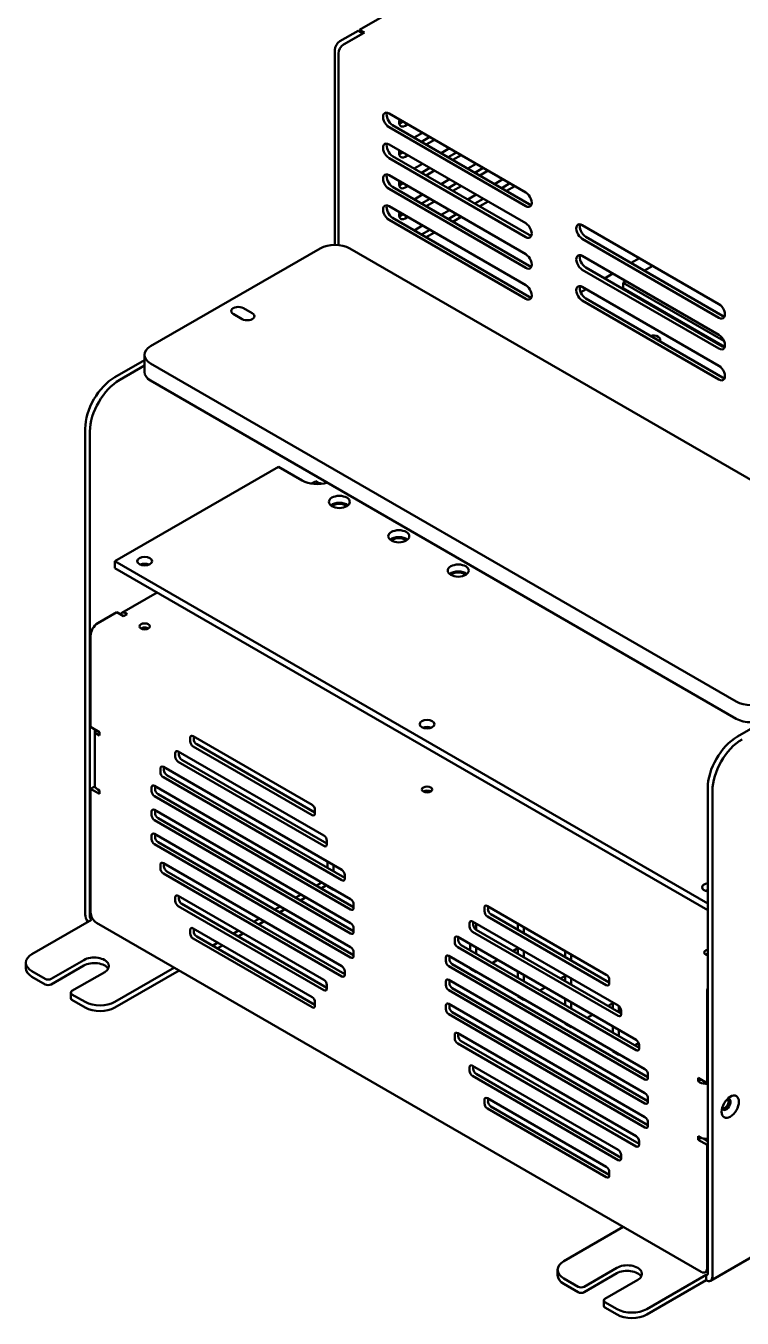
# Model space of a CAD drawing. Header units: millimetres. Extents: x 2121 to 4904, y 892 to 1933.
# Drawn here: x 2893.3 to 3021.1, y 1488.9 to 1719.4 of the extents above; entities that cross this region are included whole.
import ezdxf

# ---------------------------------------------------------------- set-up
doc = ezdxf.new("R2010")
doc.units = ezdxf.units.MM
doc.header["$LTSCALE"] = 1.8
doc.layers.add('외형선(ISO)', color=7, linetype='Continuous', lineweight=50)

msp = doc.modelspace()

# ---------------------------------------------------------------- linework, layer by layer
at = {"layer": '외형선(ISO)', "color": 7}
for p, q in [((2952.865, 1718.642), (2958.169, 1721.704)), ((2952.6, 1718.489), (2949.365, 1716.621)), ((2950.002, 1716.009), (2953.714, 1718.152)), ((2950.214, 1716.131), (2953.449, 1717.999)), ((2953.449, 1717.999), (2952.6, 1718.489)), ((2953.714, 1718.152), (2952.865, 1718.642)), ((2952.865, 1718.642), (2952.865, 1718.336)), ((2948.464, 1680.298), (2948.464, 1715.059)), ((2949.1, 1680.267), (2949.1, 1714.447)), ((2958.116, 1703.731), (2982.511, 1689.646)), ((2982.511, 1687.196), (2958.116, 1701.281)), ((2958.752, 1701.648), (2983.147, 1687.564)), ((2960.131, 1702.016), (2960.608, 1702.291)), ((2961.457, 1701.802), (2960.979, 1701.526)), ((2962.623, 1699.413), (2964.108, 1700.271)), ((2963.896, 1698.678), (2965.381, 1699.536)), ((2966.23, 1699.046), (2964.745, 1698.189)), ((2958.116, 1698.219), (2982.511, 1684.135)), ((2960.131, 1696.505), (2960.608, 1696.78)), ((2967.396, 1696.658), (2968.881, 1697.515)), ((2968.669, 1695.923), (2970.154, 1696.78)), ((2982.511, 1681.685), (2958.116, 1695.77)), ((2958.752, 1696.137), (2983.147, 1682.053)), ((2961.457, 1696.29), (2960.979, 1696.015)), ((2962.623, 1693.902), (2964.108, 1694.759)), ((2971.003, 1696.29), (2969.518, 1695.433)), ((2972.169, 1693.902), (2973.654, 1694.759)), ((2958.116, 1692.708), (2982.511, 1678.623)), ((2963.896, 1693.167), (2965.381, 1694.024)), ((2966.23, 1693.535), (2964.745, 1692.677)), ((2967.396, 1691.146), (2968.881, 1692.004)), ((2973.442, 1693.167), (2974.927, 1694.024)), ((2975.776, 1693.535), (2974.291, 1692.677)), ((2976.942, 1691.146), (2978.427, 1692.004)), ((2982.511, 1676.174), (2958.116, 1690.258)), ((2958.752, 1690.626), (2983.147, 1676.541)), ((2960.131, 1690.993), (2960.608, 1691.269)), ((2961.457, 1690.779), (2960.979, 1690.503)), ((2968.669, 1690.411), (2970.154, 1691.269)), ((2971.003, 1690.779), (2969.518, 1689.922)), ((2978.215, 1690.411), (2979.7, 1691.269)), ((2980.549, 1690.779), (2979.064, 1689.922)), ((2962.623, 1688.391), (2964.108, 1689.248)), ((2963.896, 1687.656), (2965.381, 1688.513)), ((2966.23, 1688.023), (2964.745, 1687.166)), ((2972.169, 1688.391), (2973.654, 1689.248)), ((2973.442, 1687.656), (2974.927, 1688.513)), ((2975.776, 1688.023), (2974.291, 1687.166)), ((2958.116, 1687.196), (2982.511, 1673.112)), ((2958.752, 1685.114), (2983.147, 1671.03)), ((2960.131, 1685.482), (2960.608, 1685.757)), ((2961.457, 1685.267), (2960.979, 1684.992)), ((2967.396, 1685.635), (2968.881, 1686.492)), ((2968.669, 1684.9), (2970.154, 1685.757)), ((2971.003, 1685.267), (2969.518, 1684.41)), ((2982.511, 1670.662), (2958.116, 1684.747)), ((2962.623, 1682.879), (2964.108, 1683.737)), ((2963.896, 1682.144), (2965.381, 1683.002)), ((2992.587, 1683.828), (3016.982, 1669.744)), ((2966.23, 1682.512), (2964.745, 1681.654)), ((3016.982, 1667.294), (2992.587, 1681.379)), ((2993.223, 1681.746), (3017.619, 1667.662)), ((2915.583, 1662.212), (2945.812, 1679.664)), ((2951.115, 1679.664), (3055.59, 1619.346)), ((2992.587, 1678.317), (3016.982, 1664.232)), ((3016.982, 1661.783), (2992.587, 1675.868)), ((2993.223, 1676.235), (3017.619, 1662.15)), ((3001.337, 1677.062), (3002.822, 1677.919)), ((3003.671, 1675.714), (3005.156, 1676.572)), ((2996.565, 1674.306), (2998.049, 1675.163)), ((2999.906, 1673.541), (3000.383, 1673.816)), ((3017.868, 1663.17), (2999.906, 1673.541)), ((2999.906, 1672.561), (2999.906, 1673.541)), ((2992.311, 1671.85), (2993.276, 1672.408)), ((2992.587, 1672.806), (3016.982, 1658.721)), ((2999.906, 1672.561), (3018.009, 1662.109)), ((2932.129, 1669.009), (2933.72, 1668.09)), ((3016.982, 1656.272), (2992.587, 1670.356)), ((2993.223, 1670.724), (3017.619, 1656.639)), ((2931.917, 1667.049), (2930.326, 1667.968)), ((2909.219, 1656.7), (2914.485, 1659.74)), ((2914.485, 1660.681), (2914.485, 1657.619)), ((2914.485, 1658.761), (2910.068, 1656.21)), ((3020.058, 1598.831), (2915.583, 1659.15)), ((2915.583, 1656.088), (3020.058, 1595.769)), ((2903.916, 1647.515), (2903.916, 1560.864)), ((2904.764, 1647.025), (2904.764, 1560.374)), ((2909.219, 1623.877), (2938.387, 1640.717)), ((2938.387, 1640.717), (2942.63, 1638.268)), ((2945.016, 1638.115), (2944.311, 1637.708)), ((2909.219, 1622.652), (2909.219, 1623.877)), ((3014.967, 1562.824), (2909.219, 1623.877)), ((2909.219, 1622.652), (3014.967, 1561.599)), ((2916.748, 1618.306), (2910.438, 1614.663)), ((2906.143, 1612.793), (2909.537, 1614.753)), ((2910.757, 1614.049), (2909.537, 1614.753)), ((2911.394, 1614.416), (2910.757, 1614.049)), ((2911.075, 1614.6), (2911.394, 1614.416)), ((2904.87, 1594.3), (2904.87, 1610.589)), ((3020.27, 1592.585), (3027.377, 1596.688)), ((2904.87, 1594.3), (2906.461, 1593.381)), ((2905.616, 1593.687), (2905.616, 1583.889)), ((2906.461, 1592.769), (2906.143, 1592.952)), ((2906.461, 1593.381), (2906.461, 1592.769)), ((2922.636, 1591.758), (2922.636, 1592.371)), ((2923.167, 1592.677), (2944.38, 1580.429)), ((2944.38, 1578.592), (2923.167, 1590.84)), ((2923.273, 1592.616), (2923.273, 1592.126)), ((2923.803, 1591.207), (2944.91, 1579.021)), ((2919.985, 1589.003), (2919.985, 1589.615)), ((2920.515, 1589.921), (2946.501, 1574.918)), ((2920.621, 1589.86), (2920.621, 1589.37)), ((2921.152, 1588.451), (2947.032, 1573.51)), ((3015.489, 1495.538), (3176.126, 1588.282)), ((2917.333, 1586.247), (2917.333, 1586.859)), ((2917.864, 1587.165), (2949.683, 1568.794)), ((2917.97, 1587.104), (2917.97, 1586.614)), ((2946.501, 1573.081), (2920.515, 1588.084)), ((2904.87, 1583.277), (2905.507, 1583.644)), ((2905.507, 1583.644), (2905.741, 1583.509)), ((2916.273, 1583.797), (2951.274, 1563.589)), ((2916.379, 1583.736), (2916.379, 1583.246)), ((2949.683, 1566.957), (2917.864, 1585.328)), ((2918.5, 1585.696), (2950.214, 1567.386)), ((2904.87, 1561.231), (2904.87, 1583.277)), ((2906.461, 1582.358), (2904.87, 1583.277)), ((2906.143, 1583.154), (2906.461, 1582.971)), ((2906.461, 1582.971), (2906.461, 1582.358)), ((2915.742, 1582.879), (2915.742, 1583.491)), ((2951.274, 1561.752), (2916.273, 1581.96)), ((2916.909, 1582.328), (2951.805, 1562.181)), ((2965.169, 1582.929), (2965.169, 1582.644)), ((3014.967, 1496.749), (3014.967, 1583.399)), ((3015.815, 1496.259), (3015.815, 1582.909)), ((2915.742, 1578.592), (2915.742, 1579.205)), ((2916.273, 1579.511), (2951.274, 1559.302)), ((2916.379, 1579.45), (2916.379, 1578.96)), ((2944.91, 1579.511), (2944.91, 1578.898)), ((2951.274, 1557.465), (2916.273, 1577.674)), ((2916.909, 1578.041), (2951.805, 1557.894)), ((2915.742, 1574.306), (2915.742, 1574.918)), ((2916.273, 1575.224), (2951.274, 1555.016)), ((2916.379, 1575.163), (2916.379, 1574.673)), ((2951.274, 1553.179), (2916.273, 1573.387)), ((2916.909, 1573.754), (2951.805, 1553.607)), ((2947.032, 1573.999), (2947.032, 1573.387)), ((2917.333, 1569.1), (2917.333, 1569.713)), ((2917.864, 1570.019), (2949.683, 1551.648)), ((2917.97, 1569.958), (2917.97, 1569.468)), ((2947.138, 1570.264), (2947.138, 1569.162)), ((2949.683, 1549.811), (2917.864, 1568.182)), ((2918.5, 1568.549), (2950.214, 1550.239)), ((2948.198, 1569.652), (2948.198, 1568.549)), ((2950.214, 1567.876), (2950.214, 1567.263)), ((2946.13, 1566.559), (2945.176, 1566.008)), ((2946.024, 1565.518), (2946.979, 1566.069)), ((2947.138, 1565.977), (2947.138, 1565.855)), ((2947.138, 1565.855), (2948.198, 1565.242)), ((2948.198, 1565.365), (2948.198, 1565.242)), ((2948.198, 1565.242), (2948.304, 1565.304)), ((2919.985, 1563.283), (2919.985, 1563.895)), ((2920.515, 1564.201), (2946.501, 1549.198)), ((2920.621, 1564.14), (2920.621, 1563.65)), ((2942.418, 1564.416), (2941.463, 1563.865)), ((2942.312, 1563.375), (2943.266, 1563.926)), ((2946.501, 1547.361), (2920.515, 1562.364)), ((2921.152, 1562.732), (2947.032, 1547.79)), ((2938.706, 1562.272), (2937.751, 1561.721)), ((2938.599, 1561.231), (2939.554, 1561.783)), ((2951.805, 1562.671), (2951.805, 1562.058)), ((2975.139, 1561.446), (2975.139, 1562.058)), ((2975.67, 1562.364), (2996.883, 1550.117)), ((2996.883, 1548.28), (2975.67, 1560.527)), ((2975.776, 1562.303), (2975.776, 1561.813)), ((2976.306, 1560.895), (2997.413, 1548.708)), ((2894.423, 1553.791), (2905.03, 1559.915)), ((3013.8, 1497.116), (2905.931, 1559.394)), ((2923.167, 1558.384), (2944.38, 1546.136)), ((2923.273, 1558.323), (2923.273, 1557.833)), ((2934.993, 1560.129), (2934.039, 1559.578)), ((2934.887, 1559.088), (2935.842, 1559.639)), ((2951.805, 1558.384), (2951.805, 1557.772)), ((2972.488, 1558.69), (2972.488, 1559.302)), ((2973.018, 1559.609), (2999.004, 1544.606)), ((2973.124, 1559.547), (2973.124, 1559.058)), ((2973.654, 1559.241), (2973.654, 1558.139)), ((2981.079, 1559.241), (2981.079, 1558.139)), ((2982.14, 1558.629), (2982.14, 1557.527)), ((2922.636, 1557.465), (2922.636, 1558.078)), ((2944.38, 1544.299), (2923.167, 1556.547)), ((2923.803, 1556.914), (2944.91, 1544.728)), ((2931.281, 1557.986), (2930.326, 1557.435)), ((2931.175, 1556.945), (2932.129, 1557.496)), ((2969.836, 1555.934), (2969.836, 1556.547)), ((2970.366, 1556.853), (3002.186, 1538.482)), ((2970.472, 1556.792), (2970.472, 1556.302)), ((2999.004, 1542.768), (2973.018, 1557.772)), ((2973.654, 1558.139), (2999.534, 1543.197)), ((2927.569, 1555.843), (2926.614, 1555.291)), ((2927.463, 1554.802), (2928.417, 1555.353)), ((2951.805, 1554.097), (2951.805, 1553.485)), ((3002.186, 1536.645), (2970.366, 1555.016)), ((2971.003, 1555.383), (3002.716, 1537.073)), ((2972.594, 1555.567), (2972.594, 1554.465)), ((2973.654, 1554.955), (2973.654, 1553.852)), ((2980.23, 1554.342), (2981.079, 1554.832)), ((2981.079, 1554.955), (2981.079, 1553.852)), ((2982.14, 1554.342), (2982.14, 1553.24)), ((2989.564, 1554.342), (2989.564, 1553.24)), ((2990.625, 1553.73), (2990.625, 1552.628)), ((2893.325, 1551.28), (2893.325, 1552.26)), ((2897.844, 1549.367), (2903.677, 1552.735)), ((2903.677, 1551.755), (2897.844, 1548.387)), ((2919.826, 1551.372), (2909.219, 1545.249)), ((2968.245, 1552.566), (2968.245, 1553.179)), ((2968.775, 1553.485), (3003.777, 1533.277)), ((3003.777, 1531.44), (2968.775, 1551.648)), ((2968.881, 1553.424), (2968.881, 1552.934)), ((2969.412, 1552.015), (3004.307, 1531.868)), ((2972.594, 1551.28), (2972.594, 1551.158)), ((2976.518, 1552.199), (2977.473, 1552.75)), ((2896.783, 1549.367), (2894.423, 1550.729)), ((2894.423, 1549.749), (2896.783, 1548.387)), ((2907.39, 1550.591), (2901.556, 1547.223)), ((2909.219, 1544.269), (2920.674, 1550.882)), ((2950.214, 1550.729), (2950.214, 1550.117)), ((2968.775, 1549.198), (3003.777, 1528.99)), ((2968.881, 1549.137), (2968.881, 1548.647)), ((2972.594, 1551.158), (2973.654, 1550.546)), ((2973.654, 1550.668), (2973.654, 1550.546)), ((2973.654, 1550.546), (2973.76, 1550.607)), ((2981.079, 1550.668), (2981.079, 1549.566)), ((2982.14, 1550.056), (2982.14, 1548.953)), ((2988.716, 1549.443), (2989.564, 1549.933)), ((2989.564, 1550.056), (2989.564, 1548.953)), ((2990.625, 1549.443), (2990.625, 1548.341)), ((2997.413, 1549.198), (2997.413, 1548.586)), ((2901.336, 1546.917), (2901.336, 1545.937)), ((2947.032, 1548.28), (2947.032, 1547.667)), ((2968.245, 1548.28), (2968.245, 1548.892)), ((3003.777, 1527.153), (2968.775, 1547.361)), ((2969.412, 1547.729), (3004.307, 1527.582)), ((2985.003, 1547.3), (2985.958, 1547.851)), ((3014.861, 1547.086), (3014.861, 1530.797)), ((2903.916, 1545.249), (2901.556, 1546.611)), ((2901.556, 1545.631), (2903.916, 1544.269)), ((2944.91, 1545.218), (2944.91, 1544.606)), ((2968.245, 1543.993), (2968.245, 1544.606)), ((2968.775, 1544.912), (3003.777, 1524.703)), ((2968.881, 1544.85), (2968.881, 1544.361)), ((2981.079, 1546.381), (2981.079, 1546.259)), ((2981.079, 1546.259), (2982.14, 1545.647)), ((2982.14, 1545.769), (2982.14, 1545.647)), ((2982.14, 1545.647), (2982.246, 1545.708)), ((2989.564, 1545.769), (2989.564, 1544.667)), ((2990.625, 1545.157), (2990.625, 1544.054)), ((2997.201, 1544.544), (2998.049, 1545.034)), ((2998.049, 1545.157), (2998.049, 1544.054)), ((2999.11, 1544.532), (2999.11, 1543.442)), ((3003.777, 1522.866), (2968.775, 1543.075)), ((2969.412, 1543.442), (3004.307, 1523.295)), ((2993.489, 1542.401), (2994.443, 1542.952)), ((2999.534, 1543.687), (2999.534, 1543.075)), ((2989.564, 1541.482), (2989.564, 1541.36)), ((2989.564, 1541.36), (2990.625, 1540.748)), ((2990.625, 1540.87), (2990.625, 1540.748)), ((2990.625, 1540.748), (2990.731, 1540.809)), ((2998.049, 1540.87), (2998.049, 1539.768)), ((2999.11, 1540.258), (2999.11, 1539.155)), ((2969.836, 1538.788), (2969.836, 1539.4)), ((2970.366, 1539.707), (3002.186, 1521.335)), ((3002.186, 1519.498), (2970.366, 1537.869)), ((2970.472, 1539.645), (2970.472, 1539.155)), ((2971.003, 1538.237), (3002.716, 1519.927)), ((3001.974, 1537.502), (3002.652, 1537.893)), ((3002.716, 1537.563), (3002.716, 1536.951)), ((2998.049, 1536.583), (2998.049, 1536.461)), ((2998.049, 1536.461), (2999.11, 1535.849)), ((2999.11, 1535.971), (2999.11, 1535.849)), ((2999.11, 1535.849), (2999.216, 1535.91)), ((2972.488, 1532.97), (2972.488, 1533.583)), ((2973.018, 1533.889), (2999.004, 1518.886)), ((2973.124, 1533.828), (2973.124, 1533.338)), ((2999.004, 1517.049), (2973.018, 1532.052)), ((2973.654, 1532.419), (2999.534, 1517.477)), ((3004.307, 1532.358), (3004.307, 1531.746)), ((3013.27, 1531.103), (3013.27, 1531.715)), ((3013.27, 1531.715), (3014.861, 1530.797)), ((3013.8, 1531.409), (3013.27, 1531.103)), ((3013.588, 1530.919), (3013.27, 1531.103)), ((3014.861, 1530.797), (3014.967, 1530.858)), ((2975.139, 1527.153), (2975.139, 1527.765)), ((2975.67, 1528.071), (2996.883, 1515.824)), ((2996.883, 1513.987), (2975.67, 1526.234)), ((2975.776, 1528.01), (2975.776, 1527.52)), ((2976.306, 1526.602), (2997.413, 1514.416)), ((3004.307, 1528.071), (3004.307, 1527.459)), ((3004.307, 1523.785), (3004.307, 1523.172)), ((3013.27, 1520.692), (3013.27, 1521.305)), ((3013.27, 1521.305), (3013.588, 1521.121)), ((3002.716, 1520.417), (3002.716, 1519.804)), ((3013.818, 1521.009), (3013.27, 1520.692)), ((3014.861, 1519.774), (3013.27, 1520.692)), ((3014.203, 1520.889), (3014.967, 1520.447)), ((3014.967, 1519.835), (3014.861, 1519.774)), ((3014.861, 1519.774), (3014.861, 1497.728)), ((2999.534, 1517.967), (2999.534, 1517.355)), ((2997.413, 1514.905), (2997.413, 1514.293)), ((2989.299, 1499.014), (2999.906, 1505.138)), ((2988.201, 1496.504), (2988.201, 1497.483)), ((2991.871, 1494.468), (2989.299, 1495.953)), ((2992.932, 1494.468), (2998.765, 1497.836)), ((2998.765, 1496.856), (2992.932, 1493.488)), ((3014.702, 1496.596), (3004.095, 1490.472)), ((3014.967, 1497.282), (3014.55, 1497.042)), ((3014.702, 1495.616), (3014.702, 1496.596)), ((2989.299, 1494.973), (2991.871, 1493.488)), ((3002.478, 1495.692), (2996.644, 1492.324)), ((3004.095, 1489.492), (3014.702, 1495.616)), ((2996.424, 1492.018), (2996.424, 1491.038)), ((2998.792, 1490.472), (2996.644, 1491.712)), ((2996.644, 1490.732), (2998.792, 1489.492))]:
    msp.add_line(p, q, dxfattribs=at)
for centre, major_axis, start_param, end_param in [((2949.365, 1715.58), (-0.637, -1.104), 3.9269908, 5.4977871), ((2950.002, 1714.968), (0.638, 1.104), 0.7853982, 2.3561945), ((2958.116, 1702.506), (-0.75, 1.299), 5.4977871, 8.6393798), ((2958.752, 1702.873), (0.75, -1.299), 3.5797417, 5.4977871), ((2960.979, 1702.751), (-0.75, -1.299), 5.1118358, 7.0685835), ((2960.131, 1703.241), (0.75, 1.299), 3.7428569, 3.9269908), ((2958.116, 1696.994), (-0.75, 1.299), 5.4977871, 8.6393798), ((2958.752, 1697.362), (0.75, -1.299), 3.5797417, 5.4977871), ((2960.979, 1697.239), (-0.75, -1.299), 5.1118358, 7.0685835), ((2960.131, 1697.729), (0.75, 1.299), 3.7428569, 3.9269908), ((2958.116, 1691.483), (-0.75, 1.299), 5.4977871, 8.6393798), ((2958.752, 1691.85), (0.75, -1.299), 3.5797417, 5.4977871), ((2960.979, 1691.728), (-0.75, -1.299), 5.1118358, 7.0685835), ((2960.131, 1692.218), (0.75, 1.299), 3.7428569, 3.9269908), ((2982.511, 1688.421), (0.75, -1.299), 5.4977871, 8.6393798), ((2958.116, 1685.972), (-0.75, 1.299), 5.4977871, 8.6393798), ((2958.752, 1686.339), (0.75, -1.299), 3.5797417, 5.4977871), ((2983.147, 1688.789), (0.75, -1.299), 5.4977871, 5.8450363), ((2960.979, 1686.217), (-0.75, -1.299), 5.1118358, 7.0685835), ((2960.131, 1686.707), (0.75, 1.299), 3.7428569, 3.9269908), ((2982.511, 1682.91), (0.75, -1.299), 5.4977871, 8.6393798), ((2992.587, 1682.604), (-0.75, 1.299), 5.4977871, 8.6393798), ((2993.223, 1682.971), (0.75, -1.299), 3.5797417, 5.4977871), ((2948.464, 1678.133), (3.75, 0), 0.7853982, 2.3561945), ((2983.147, 1683.277), (0.75, -1.299), 5.4977871, 5.8450363), ((2982.511, 1677.398), (0.75, -1.299), 5.4977871, 8.6393798), ((2992.587, 1677.092), (-0.75, 1.299), 5.4977871, 8.6393798), ((2993.223, 1677.46), (0.75, -1.299), 3.5797417, 5.4977871), ((2983.147, 1677.766), (0.75, -1.299), 5.4977871, 5.8450363), ((2982.511, 1671.887), (0.75, -1.299), 5.4977871, 8.6393798), ((2992.587, 1671.581), (-0.75, 1.299), 5.4977871, 8.6393798), ((2993.223, 1671.948), (0.75, -1.299), 3.5797417, 5.4977871), ((2931.228, 1668.488), (-1.275, 0), 3.9269908, 7.0685835), ((2983.147, 1672.255), (0.75, -1.299), 5.4977871, 5.8450363), ((3016.982, 1668.519), (0.75, -1.299), 5.4977871, 8.6393798), ((2932.819, 1667.57), (1.275, 0), 3.9269908, 7.0685835), ((3017.619, 1668.887), (0.75, -1.299), 5.4977871, 5.8450363), ((3016.982, 1663.008), (0.75, -1.299), 5.4977871, 8.6393798), ((2918.235, 1660.681), (-3.75, 0), 5.4977871, 7.0685835), ((3005.209, 1663.375), (1.312, 0), 5.909304, 8.227863), ((3017.619, 1663.375), (0.75, -1.299), 5.4977871, 5.8450363), ((2918.235, 1657.619), (-3.75, 0), 0, 0.7853982), ((3016.982, 1657.496), (0.75, -1.299), 5.4977871, 8.6393798), ((2909.219, 1650.577), (-3.75, -6.495), 3.9269908, 5.4977871), ((2910.068, 1650.087), (3.75, 6.495), 0.7853982, 2.3561945), ((3017.619, 1657.864), (0.75, -1.299), 5.4977871, 5.8450363), ((2945.282, 1639.799), (3.75, 0), 3.9269908, 5.213993), ((2947.138, 1639.34), (-3, 0), 0.7853982, 1.2472359), ((2949.259, 1633.216), (-1.875, 0), 3.7428569, 5.6819211), ((2949.259, 1633.216), (1.55, 0), 0.5410814, 2.6005112), ((2959.866, 1627.092), (-1.875, 0), 3.7428569, 5.6819211), ((2959.866, 1627.092), (1.55, 0), 0.5410814, 2.6005112), ((2914.522, 1622.652), (-1.312, 0), 4.0825494, 5.3422285), ((2970.472, 1620.968), (-1.875, 0), 3.7428569, 5.6819211), ((2970.472, 1620.968), (1.55, 0), 0.5410814, 2.6005112), ((2911.075, 1613.559), (-0.638, 1.104), 5.4977871, 6.7700513), ((2906.143, 1611.324), (0.9, 1.559), 0.7853982, 2.3561945), ((2914.522, 1611.507), (-0.922, 0), 3.9032763, 5.5215017), ((3022.71, 1600.362), (-3.75, 0), 0.7853982, 2.3561945), ((3022.71, 1597.3), (3.75, 0), 3.9269908, 5.4977871), ((2907.416, 1593.687), (-1.8, 0), 6.1206137, 7.0685835), ((2923.167, 1592.064), (-0.375, 0.65), 5.4977871, 7.0685835), ((2964.904, 1593.565), (-1.313, 0), 4.0825494, 5.3422285), ((2923.167, 1591.452), (-0.375, 0.65), 0.7853982, 2.3561945), ((2923.803, 1591.819), (0.375, -0.65), 3.9269908, 5.4977871), ((3020.27, 1586.461), (-3.75, -6.495), 3.9269908, 5.4977871), ((3021.119, 1585.971), (3.75, 6.495), 0.7853982, 2.3561945), ((2920.515, 1589.309), (-0.375, 0.65), 5.4977871, 7.0685835), ((2920.515, 1588.696), (-0.375, 0.65), 0.7853982, 2.3561945), ((2921.152, 1589.064), (0.375, -0.65), 3.9269908, 5.4977871), ((2917.864, 1586.553), (-0.375, 0.65), 5.4977871, 7.0685835), ((2917.864, 1585.941), (-0.375, 0.65), 0.7853982, 2.3561945), ((2918.5, 1586.308), (0.375, -0.65), 3.9269908, 5.4977871), ((2907.416, 1583.889), (-1.8, 0), 0, 0.7853982), ((2916.273, 1583.185), (-0.375, 0.65), 5.4977871, 7.0685835), ((2916.273, 1582.573), (-0.375, 0.65), 0.7853982, 2.3561945), ((2916.909, 1582.94), (0.375, -0.65), 3.9269908, 5.4977871), ((2964.904, 1582.42), (-0.922, 0), 3.9032763, 5.5215017), ((2916.273, 1578.898), (-0.375, 0.65), 5.4977871, 7.0685835), ((2916.909, 1578.653), (0.375, -0.65), 3.9269908, 5.4977871), ((2944.38, 1579.817), (0.375, -0.65), 0.7853982, 2.3561945), ((2916.273, 1578.286), (-0.375, 0.65), 0.7853982, 2.3561945), ((2944.38, 1579.205), (0.375, -0.65), 5.4977871, 7.0685835), ((2916.273, 1574.612), (-0.375, 0.65), 5.4977871, 7.0685835), ((2916.909, 1574.367), (0.375, -0.65), 3.9269908, 5.4977871), ((2946.501, 1574.306), (0.375, -0.65), 0.7853982, 2.3561945), ((2916.273, 1573.999), (-0.375, 0.65), 0.7853982, 2.3561945), ((2946.501, 1573.693), (0.375, -0.65), 5.4977871, 7.0685835), ((2917.864, 1569.407), (-0.375, 0.65), 5.4977871, 7.0685835), ((2917.864, 1568.794), (-0.375, 0.65), 0.7853982, 2.3561945), ((2918.5, 1569.162), (0.375, -0.65), 3.9269908, 5.4977871), ((2949.683, 1568.182), (0.375, -0.65), 0.7853982, 2.3561945), ((2949.683, 1567.569), (0.375, -0.65), 5.4977871, 7.0685835), ((3015.285, 1565.702), (-1.313, 0), 4.9572656, 7.609105), ((3015.285, 1564.477), (-1.313, 0), 4.9572656, 5.3422285), ((2920.515, 1563.589), (-0.375, 0.65), 5.4977871, 7.0685835), ((2920.515, 1562.977), (-0.375, 0.65), 0.7853982, 2.3561945), ((2921.152, 1563.344), (0.375, -0.65), 3.9269908, 5.4977871), ((2951.274, 1562.977), (0.375, -0.65), 0.7853982, 2.3561945), ((2905.03, 1560.221), (0.787, -1.364), 3.9269908, 4.8815534), ((2905.931, 1560.619), (-0.75, 1.299), 0.7853982, 2.3561945), ((2951.274, 1562.364), (0.375, -0.65), 5.4977871, 7.0685835), ((2975.67, 1561.752), (-0.375, 0.65), 5.4977871, 7.0685835), ((2975.67, 1561.14), (-0.375, 0.65), 0.7853982, 2.3561945), ((2976.306, 1561.507), (0.375, -0.65), 3.9269908, 5.4977871), ((2905.03, 1560.221), (-0.187, 0.325), 0.7853982, 2.3561945), ((2923.167, 1557.772), (-0.375, 0.65), 5.4977871, 7.0685835), ((2951.274, 1558.69), (0.375, -0.65), 0.7853982, 2.3561945), ((2973.018, 1558.996), (-0.375, 0.65), 5.4977871, 7.0685835), ((2973.018, 1558.384), (-0.375, 0.65), 0.7853982, 2.3561945), ((2973.654, 1558.751), (0.375, -0.65), 3.9269908, 5.4977871), ((2923.167, 1557.159), (-0.375, 0.65), 0.7853982, 2.3561945), ((2923.803, 1557.527), (0.375, -0.65), 3.9269908, 5.4977871), ((2951.274, 1558.078), (0.375, -0.65), 5.4977871, 7.0685835), ((2970.366, 1556.241), (-0.375, 0.65), 5.4977871, 7.0685835), ((2970.366, 1555.628), (-0.375, 0.65), 0.7853982, 2.3561945), ((2971.003, 1555.996), (0.375, -0.65), 3.9269908, 5.4977871), ((2897.075, 1552.26), (-3.75, 0), 5.4977871, 7.0685835), ((2951.274, 1554.403), (0.375, -0.65), 0.7853982, 2.3561945), ((2968.775, 1552.873), (-0.375, 0.65), 5.4977871, 7.0685835), ((3015.285, 1554.067), (-0.922, 0), 5.0647028, 7.5016678), ((3015.285, 1553.332), (-0.922, 0), 5.0647028, 5.5215017), ((2897.075, 1551.28), (-3.75, 0), 0, 0.7853982), ((2905.533, 1551.663), (2.625, 0), 5.4977871, 8.6393798), ((2905.533, 1550.683), (2.625, 0), 0.3291606, 2.3561945), ((2949.683, 1551.035), (0.375, -0.65), 0.7853982, 2.3561945), ((2951.274, 1553.791), (0.375, -0.65), 5.4977871, 7.0685835), ((2968.775, 1552.26), (-0.375, 0.65), 0.7853982, 2.3561945), ((2969.412, 1552.628), (0.375, -0.65), 3.9269908, 5.4977871), ((2897.313, 1549.673), (-0.75, 0), 0.7853982, 2.3561945), ((2946.501, 1548.586), (0.375, -0.65), 0.7853982, 2.3561945), ((2949.683, 1550.423), (0.375, -0.65), 5.4977871, 7.0685835), ((2968.775, 1548.586), (-0.375, 0.65), 5.4977871, 7.0685835), ((2996.883, 1549.505), (0.375, -0.65), 0.7853982, 2.3561945), ((2897.313, 1548.693), (0.75, 0), 3.9269908, 5.4977871), ((2902.086, 1546.917), (-0.75, 0), 5.4977871, 7.0685835), ((2946.501, 1547.974), (0.375, -0.65), 5.4977871, 7.0685835), ((2968.775, 1547.974), (-0.375, 0.65), 0.7853982, 2.3561945), ((2969.412, 1548.341), (0.375, -0.65), 3.9269908, 5.4977871), ((2996.883, 1548.892), (0.375, -0.65), 5.4977871, 7.0685835), ((3016.134, 1547.82), (-0.9, -1.559), 5.0866493, 5.4977871), ((2902.086, 1545.937), (-0.75, 0), 0, 0.7853982), ((2906.567, 1546.779), (-3.75, 0), 0.7853982, 2.3561945), ((2944.38, 1545.524), (0.375, -0.65), 0.7853982, 2.3561945), ((2944.38, 1544.912), (0.375, -0.65), 5.4977871, 7.0685835), ((2968.775, 1544.299), (-0.375, 0.65), 5.4977871, 7.0685835), ((2969.412, 1544.054), (0.375, -0.65), 3.9269908, 5.4977871), ((2999.004, 1543.993), (0.375, -0.65), 0.7853982, 2.3561945), ((2906.567, 1545.8), (3.75, 0), 3.9269908, 5.4977871), ((2968.775, 1543.687), (-0.375, 0.65), 0.7853982, 2.3561945), ((2999.004, 1543.381), (0.375, -0.65), 5.4977871, 7.0685835), ((2970.366, 1539.094), (-0.375, 0.65), 5.4977871, 7.0685835), ((2970.366, 1538.482), (-0.375, 0.65), 0.7853982, 2.3561945), ((2971.003, 1538.849), (0.375, -0.65), 3.9269908, 5.4977871), ((3002.186, 1537.869), (0.375, -0.65), 0.7853982, 2.3561945), ((3002.186, 1537.257), (0.375, -0.65), 5.4977871, 7.0685835), ((2973.018, 1533.277), (-0.375, 0.65), 5.4977871, 7.0685835), ((2973.018, 1532.664), (-0.375, 0.65), 0.7853982, 2.3561945), ((2973.654, 1533.032), (0.375, -0.65), 3.9269908, 5.4977871), ((3003.777, 1532.664), (0.375, -0.65), 0.7853982, 2.3561945), ((3003.777, 1532.052), (0.375, -0.65), 5.4977871, 7.0685835), ((3014.861, 1531.654), (1.8, 0), 3.9269908, 4.7713487), ((2975.67, 1527.459), (-0.375, 0.65), 5.4977871, 7.0685835), ((3003.777, 1528.378), (0.375, -0.65), 0.7853982, 2.3561945), ((2975.67, 1526.847), (-0.375, 0.65), 0.7853982, 2.3561945), ((2976.306, 1527.214), (0.375, -0.65), 3.9269908, 5.4977871), ((3003.777, 1527.765), (0.375, -0.65), 5.4977871, 7.0685835), ((3018.255, 1527), (-0.563, -0.974), 5.8964967, 9.8114666), ((3018.043, 1527.122), (0.461, 0.799), 3.0747126, 6.3500653), ((3018.149, 1527.061), (-0.563, -0.974), 0.0944211, 3.0471715), ((3003.777, 1524.091), (0.375, -0.65), 0.7853982, 2.3561945), ((3002.186, 1520.723), (0.375, -0.65), 0.7853982, 2.3561945), ((3003.777, 1523.479), (0.375, -0.65), 5.4977871, 7.0685835), ((3002.186, 1520.111), (0.375, -0.65), 5.4977871, 7.0685835), ((3014.861, 1521.856), (-1.8, 0), 0.7853982, 1.629756), ((2999.004, 1518.274), (0.375, -0.65), 0.7853982, 2.3561945), ((2999.004, 1517.661), (0.375, -0.65), 5.4977871, 7.0685835), ((2996.883, 1515.212), (0.375, -0.65), 0.7853982, 2.3561945), ((2996.883, 1514.599), (0.375, -0.65), 5.4977871, 7.0685835), ((2991.951, 1497.483), (-3.75, 0), 5.4977871, 7.0685835), ((3000.622, 1496.764), (2.625, 0), 5.4977871, 8.6393798), ((2991.951, 1496.504), (-3.75, 0), 0, 0.7853982), ((3000.622, 1495.784), (2.625, 0), 0.3291606, 2.3561945), ((3013.8, 1498.341), (0.75, -1.299), 5.4977871, 7.0685835), ((3014.702, 1496.902), (0.187, -0.325), 5.4977871, 7.0685835), ((3014.702, 1496.902), (0.787, -1.364), 5.4977871, 7.0685835), ((2992.401, 1494.774), (-0.75, 0), 0.7853982, 2.3561945), ((2992.401, 1493.794), (0.75, 0), 3.9269908, 5.4977871), ((2997.174, 1492.018), (-0.75, 0), 5.4977871, 7.0685835), ((2997.174, 1491.038), (-0.75, 0), 0, 0.7853982), ((3001.444, 1492.003), (-3.75, 0), 0.7853982, 2.3561945), ((3001.444, 1491.023), (3.75, 0), 3.9269908, 5.4977871)]:
    msp.add_ellipse(centre, major_axis=major_axis, ratio=0.5773503, start_param=start_param, end_param=end_param, dxfattribs=at)
for centre, major_axis in [((2949.259, 1634.441), (1.875, 0)), ((2959.866, 1628.317), (1.875, 0)), ((2914.522, 1623.877), (1.312, 0)), ((2970.472, 1622.193), (1.875, 0)), ((2914.522, 1612.242), (-0.922, 0)), ((2964.904, 1594.789), (1.312, 0)), ((2964.904, 1583.154), (-0.922, 0)), ((3018.997, 1526.571), (1.087, 1.884))]:
    msp.add_ellipse(centre, major_axis=major_axis, ratio=0.5773503, dxfattribs=at)

doc.saveas('drawing.dxf')
